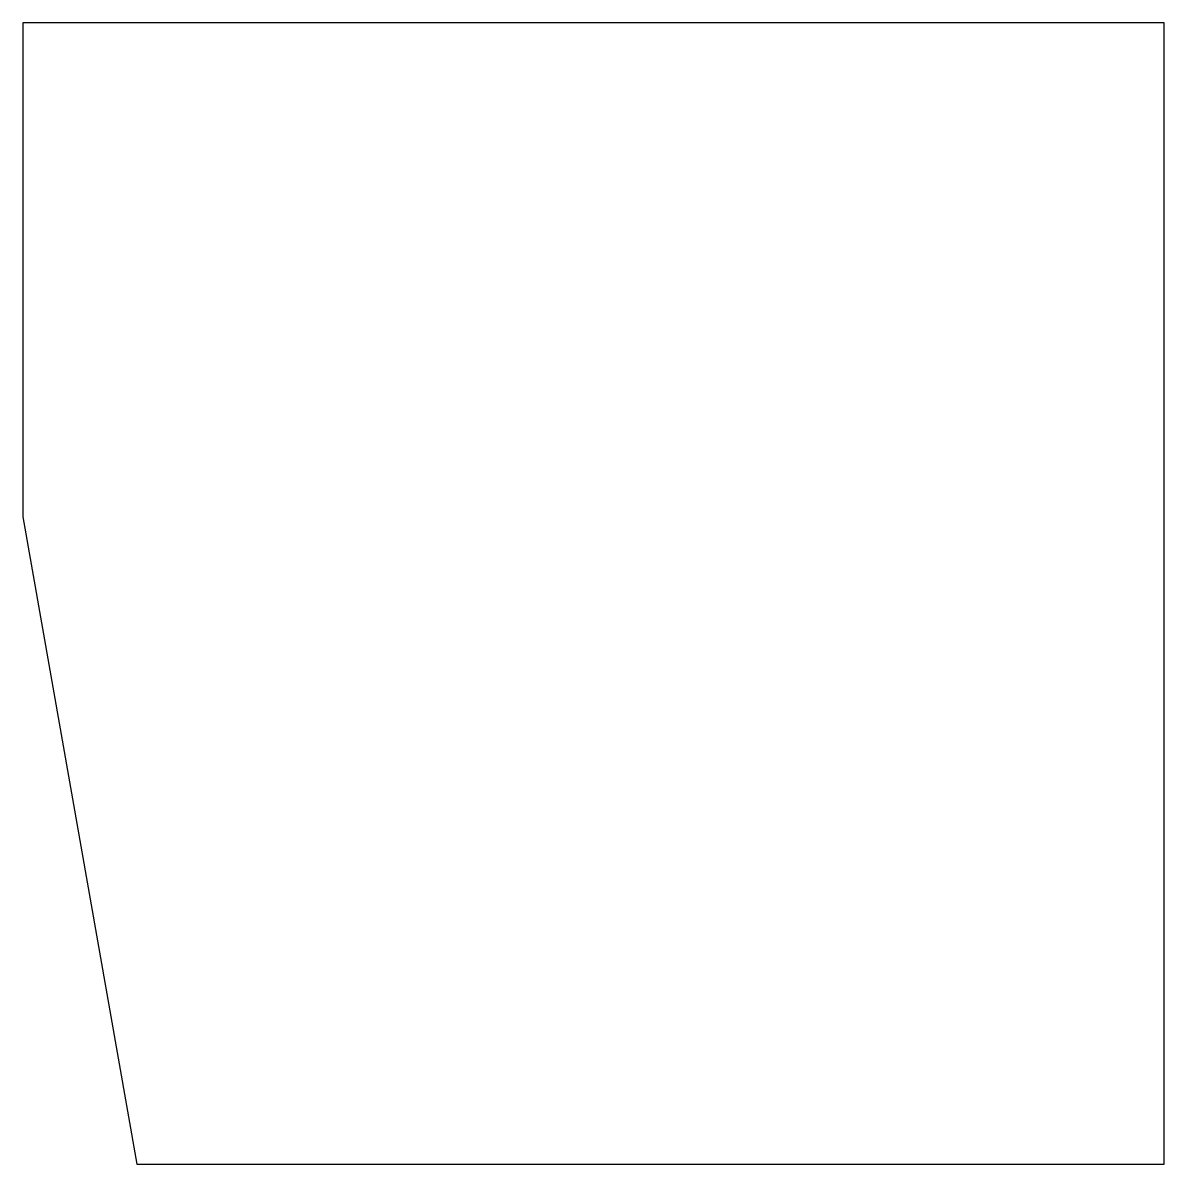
# Model space of a CAD drawing. Header units: metres. Extents: x 200 to 1401, y 250 to 400.
# Drawn here: x 1251.4 to 1401.4, y 250 to 400 of the extents above.
import ezdxf

# ---------------------------------------------------------------- set-up
doc = ezdxf.new("R2010")
doc.units = ezdxf.units.M

msp = doc.modelspace()

# ---------------------------------------------------------------- linework, layer by layer
at = {"layer": 'PARAMETRIX'}
for p, q in [((1401.4, 400), (1251.4, 400)), ((1251.4, 400), (1251.4, 335.0692)), ((1401.4, 250), (1401.4, 400)), ((1251.4, 335.0692), (1266.4, 250)), ((1266.4, 250), (1401.4, 250))]:
    msp.add_line(p, q, dxfattribs=at)

doc.saveas('drawing.dxf')
